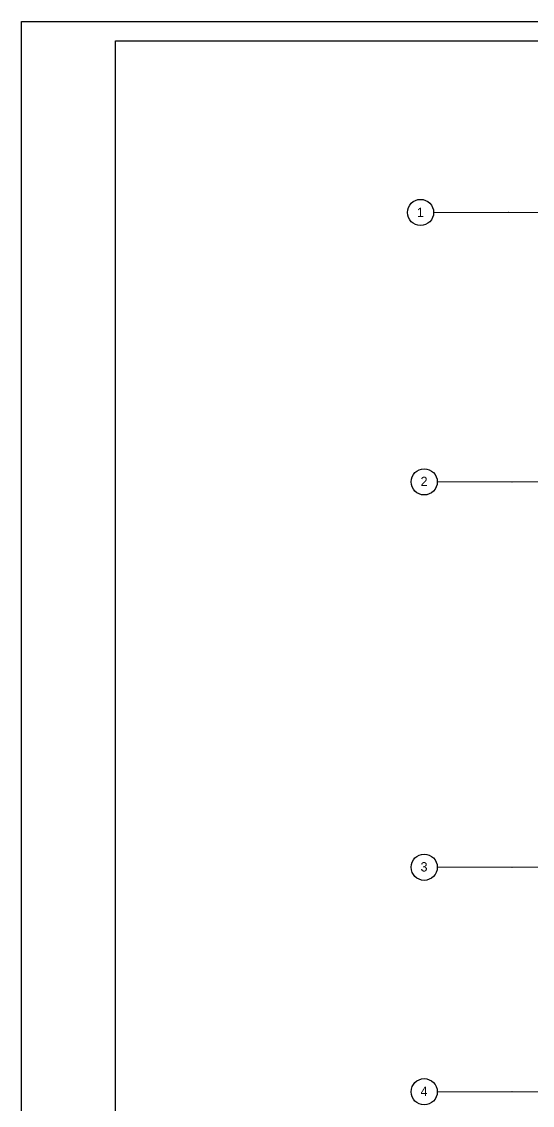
# Model space of a CAD drawing. Extents: x -1929 to 256751, y -18317 to 36108.
# Drawn here: x -1929 to -1246, y 767 to 2215 of the extents above; entities that cross this region are included whole.
import ezdxf

# ---------------------------------------------------------------- set-up
doc = ezdxf.new("R2010")
doc.units = 0
doc.header["$LTSCALE"] = 5
doc.header["$MEASUREMENT"] = 0
doc.linetypes.add('- Двойно прекъснати линии', pattern=[1093.611073, 529.166651, -211.666656, 141.111112, -211.666656])
doc.layers.add('6 _ - Конструктивни оси.Dimensioning', color=7, linetype='Continuous')
doc.layers.add('7 _ - Основни елементи.2D Elements', color=7, linetype='Continuous')
doc.styles.add('GENERATED_STYLE_3', font='GOTHIC.TTF')

msp = doc.modelspace()

# ---------------------------------------------------------------- linework, layer by layer
at = {"layer": '6 _ - Конструктивни оси.Dimensioning', "linetype": '- Двойно прекъснати линии', "lineweight": 13, "ltscale": 0.05}
for p, q in [((-1277.8, 1960.1), (-1377.8, 1960.1)), ((-1277.8, 1960.1), (-530.5, 1960.1)), ((-1272.9, 1600.1), (-1372.9, 1600.1)), ((-1272.9, 1600.1), (-530.5, 1600.1)), ((-1272.9, 1085.1), (-1372.9, 1085.1)), ((-1272.9, 1085.1), (-530.5, 1085.1)), ((-1272.9, 785.1), (-1372.9, 785.1)), ((-1272.9, 785.1), (-530.5, 785.1))]:
    msp.add_line(p, q, dxfattribs=at)
at = {"layer": '6 _ - Конструктивни оси.Dimensioning', "linetype": 'Continuous', "lineweight": 25, "ltscale": 0.01}
for centre in [(-1395.3, 1960.1), (-1390.4, 1600.1), (-1390.4, 1085.1), (-1390.4, 785.1)]:
    msp.add_circle(centre, 17.5, dxfattribs=at)
at = {"layer": '6 _ - Конструктивни оси.Dimensioning', "linetype": '- Двойно прекъснати линии', "lineweight": 13, "ltscale": 0.01}
for p in [(-1277.8, 1960.1), (-1277.8, 1960.1), (-1272.9, 1600.1), (-1272.9, 1600.1), (-1272.9, 1085.1), (-1272.9, 1085.1), (-1272.9, 785.1), (-1272.9, 785.1)]:
    msp.add_point(p, dxfattribs=at)
at = {"layer": '7 _ - Основни елементи.2D Elements', "linetype": 'Continuous', "lineweight": 25, "ltscale": 0.2, "flags": 128}
for points in [[(-1929, 2215.1), (120, 2215.1), (120, 28.6), (-1929, 28.6)], [(-1803.2, 2189.3), (94.2, 2189.3), (94.2, 54.4), (-1803.2, 54.4)]]:
    msp.add_lwpolyline(points, close=True, dxfattribs=at)

# ---------------------------------------------------------------- texts
at = {"layer": '6 _ - Конструктивни оси.Dimensioning', "linetype": 'Continuous', "lineweight": 13, "char_height": 12.5, "attachment_point": 1, "style": 'GENERATED_STYLE_3'}
for s, insert in [('\\A1;{\\pql;\\pt0;\\fCentury Gothic|b0|i0|c0|p34;1}', (-1400.2, 1966.5)), ('\\A1;{\\pql;\\pt0;\\fCentury Gothic|b0|i0|c0|p34;2}', (-1395.3, 1606.9)), ('\\A1;{\\pql;\\pt0;\\fCentury Gothic|b0|i0|c0|p34;3}', (-1395.3, 1091.9)), ('\\A1;{\\pql;\\pt0;\\fCentury Gothic|b0|i0|c0|p34;4}', (-1395.3, 791.9))]:
    msp.add_mtext(s, dxfattribs=dict(at, insert=insert))

doc.saveas('drawing.dxf')
